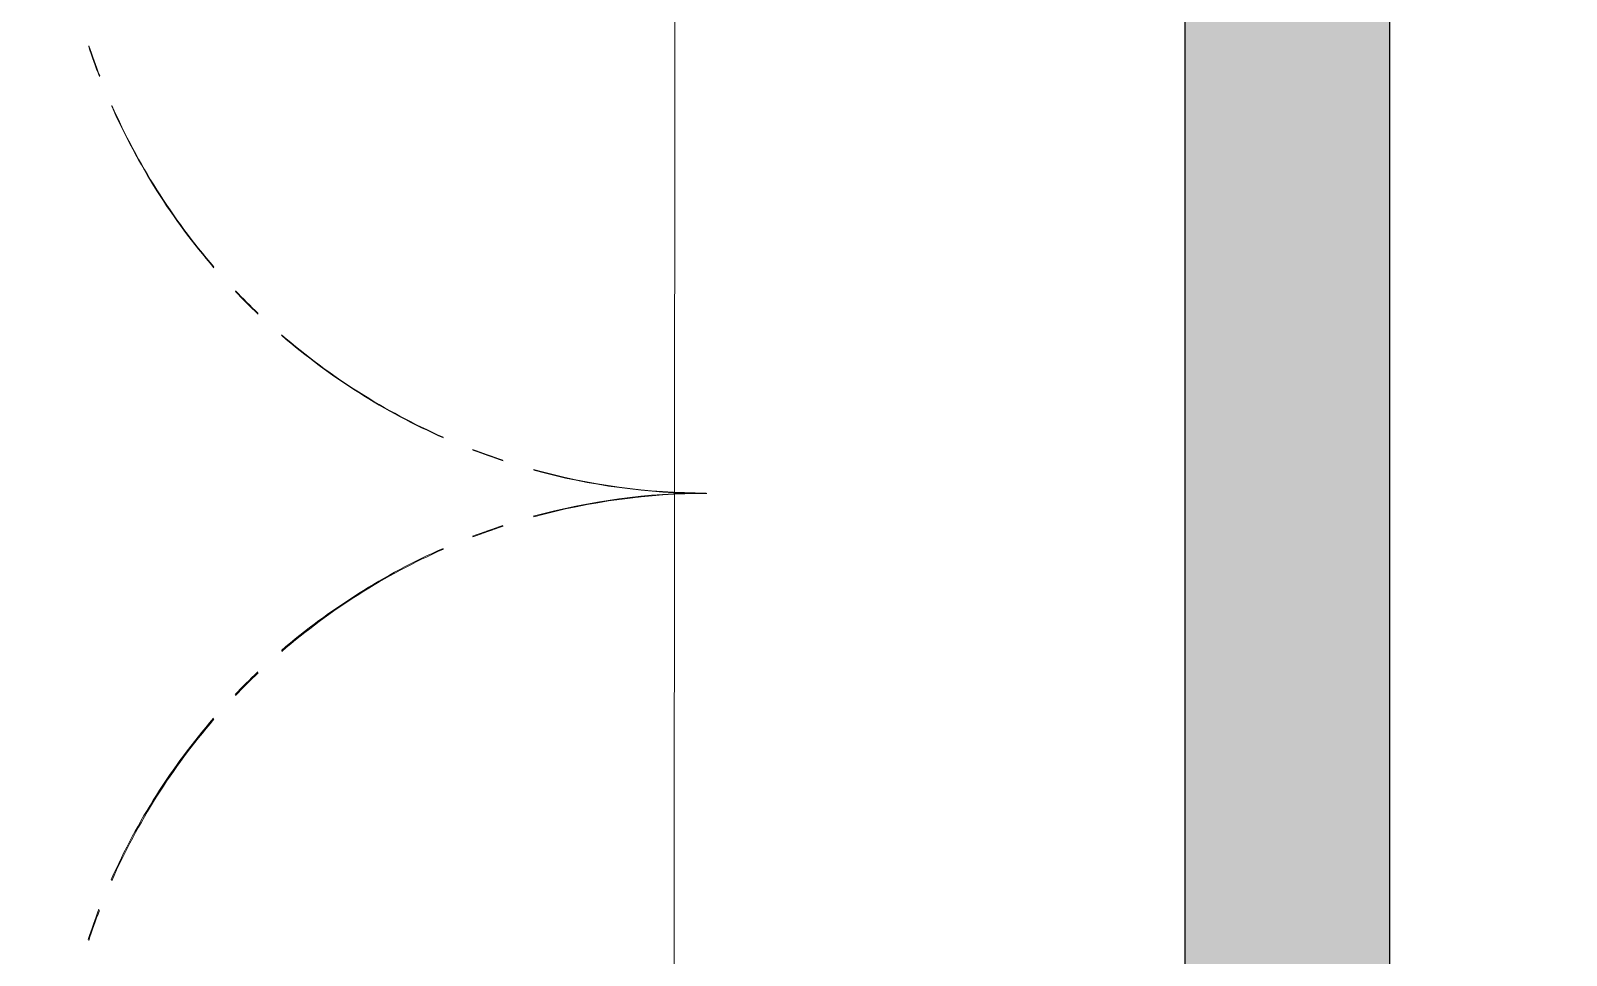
# Model space of a CAD drawing. Header units: inches. Extents: x -957 to 3394, y -3 to 3008.
# Drawn here: x 356.2 to 446.2, y 2068.8 to 2123 of the extents above; entities that cross this region are included whole.
import ezdxf

# ---------------------------------------------------------------- set-up
doc = ezdxf.new("R2010")
doc.units = ezdxf.units.IN
doc.header["$MEASUREMENT"] = 0
for name, color, linetype in [('hatches', 7, 'Continuous'), ('PDF_BH.005_MASTERPLAN$0$I-DOOR-OPEN', 7, 'Continuous'), ('PDF_GROUND', 7, 'Continuous'), ('PDF_Shrem-cad 6 cable', 7, 'Continuous')]:
    doc.layers.add(name, color=color, linetype=linetype)

msp = doc.modelspace()

# ---------------------------------------------------------------- hatches: boundary and pattern name
at = {"layer": 'hatches', "true_color": 0x000000}
h = msp.add_hatch(color=18, dxfattribs=at)
h.dxf.hatch_style = 1
h.paths.add_polyline_path([(423.822, 2184.391), (423.822, 1866.726), (660.591, 1866.726), (660.591, 2184.391)])
h.paths.add_polyline_path([(648.591, 2172.391), (648.591, 1878.726), (435.822, 1878.726), (435.822, 2172.391)], flags=16)

# ---------------------------------------------------------------- linework, layer by layer
at = {"layer": 'PDF_BH.005_MASTERPLAN$0$I-DOOR-OPEN', "lineweight": 0}
for points in [[(385.666, 2097.29, 0.067388), (395.795, 2095.91, 0.067388), (385.663, 2094.547)], [(385.688, 2097.256, 0.067389), (395.825, 2095.883, 0.067389), (385.688, 2094.511)]]:
    msp.add_lwpolyline(points, format="xyb", dxfattribs=at)
for centre, radius, start, end in [((395.844, 2134.011), 38.141, 198.23862, 201.0541), ((395.85, 2134.015), 38.121, 198.18969, 201.00487), ((395.825, 2134.004), 38.121, 203.87232, 220.77441), ((395.829, 2134.008), 38.099, 203.8238, 220.7251), ((395.792, 2133.971), 38.046, 223.53901, 226.35981), ((395.825, 2134.005), 38.122, 223.5915, 226.4085), ((395.826, 2134.006), 38.095, 229.17642, 246.07932), ((395.825, 2134.005), 38.122, 229.22573, 246.12755), ((395.806, 2133.95), 38.036, 248.89396, 251.71548), ((395.827, 2134.012), 38.129, 248.94576, 251.76219), ((395.772, 2057.79), 38.122, 108.19182, 111.00697), ((395.827, 2057.754), 38.129, 108.23781, 111.05424), ((395.763, 2057.812), 38.098, 113.8235, 130.7254), ((395.825, 2057.761), 38.122, 113.87245, 130.77427), ((395.77, 2057.805), 38.108, 133.54294, 136.35906), ((395.825, 2057.761), 38.122, 133.5915, 136.4085), ((395.763, 2057.813), 38.098, 139.1766, 156.0785), ((395.825, 2057.762), 38.121, 139.22559, 156.12768), ((395.817, 2057.794), 38.155, 158.89906, 161.71188), ((395.844, 2057.756), 38.141, 158.9459, 161.76138)]:
    msp.add_arc(centre, radius, start, end, dxfattribs=at)
at = {"layer": 'PDF_GROUND', "color": 18, "true_color": 0x000000}
for points in [[(660.591, 2184.391), (423.822, 2184.391), (423.822, 1866.726), (660.591, 1866.726)], [(648.591, 2172.391), (435.822, 2172.391), (435.822, 1878.726), (648.591, 1878.726)]]:
    msp.add_lwpolyline(points, close=True, dxfattribs=at)
at = {"layer": 'PDF_Shrem-cad 6 cable', "lineweight": 0}
msp.add_lwpolyline([(24.238, 2644.217), (230.941, 2644.04), (230.592, 2236.068), (394.049, 2235.928), (393.81, 1955.896)], dxfattribs=at)

doc.saveas('drawing.dxf')
